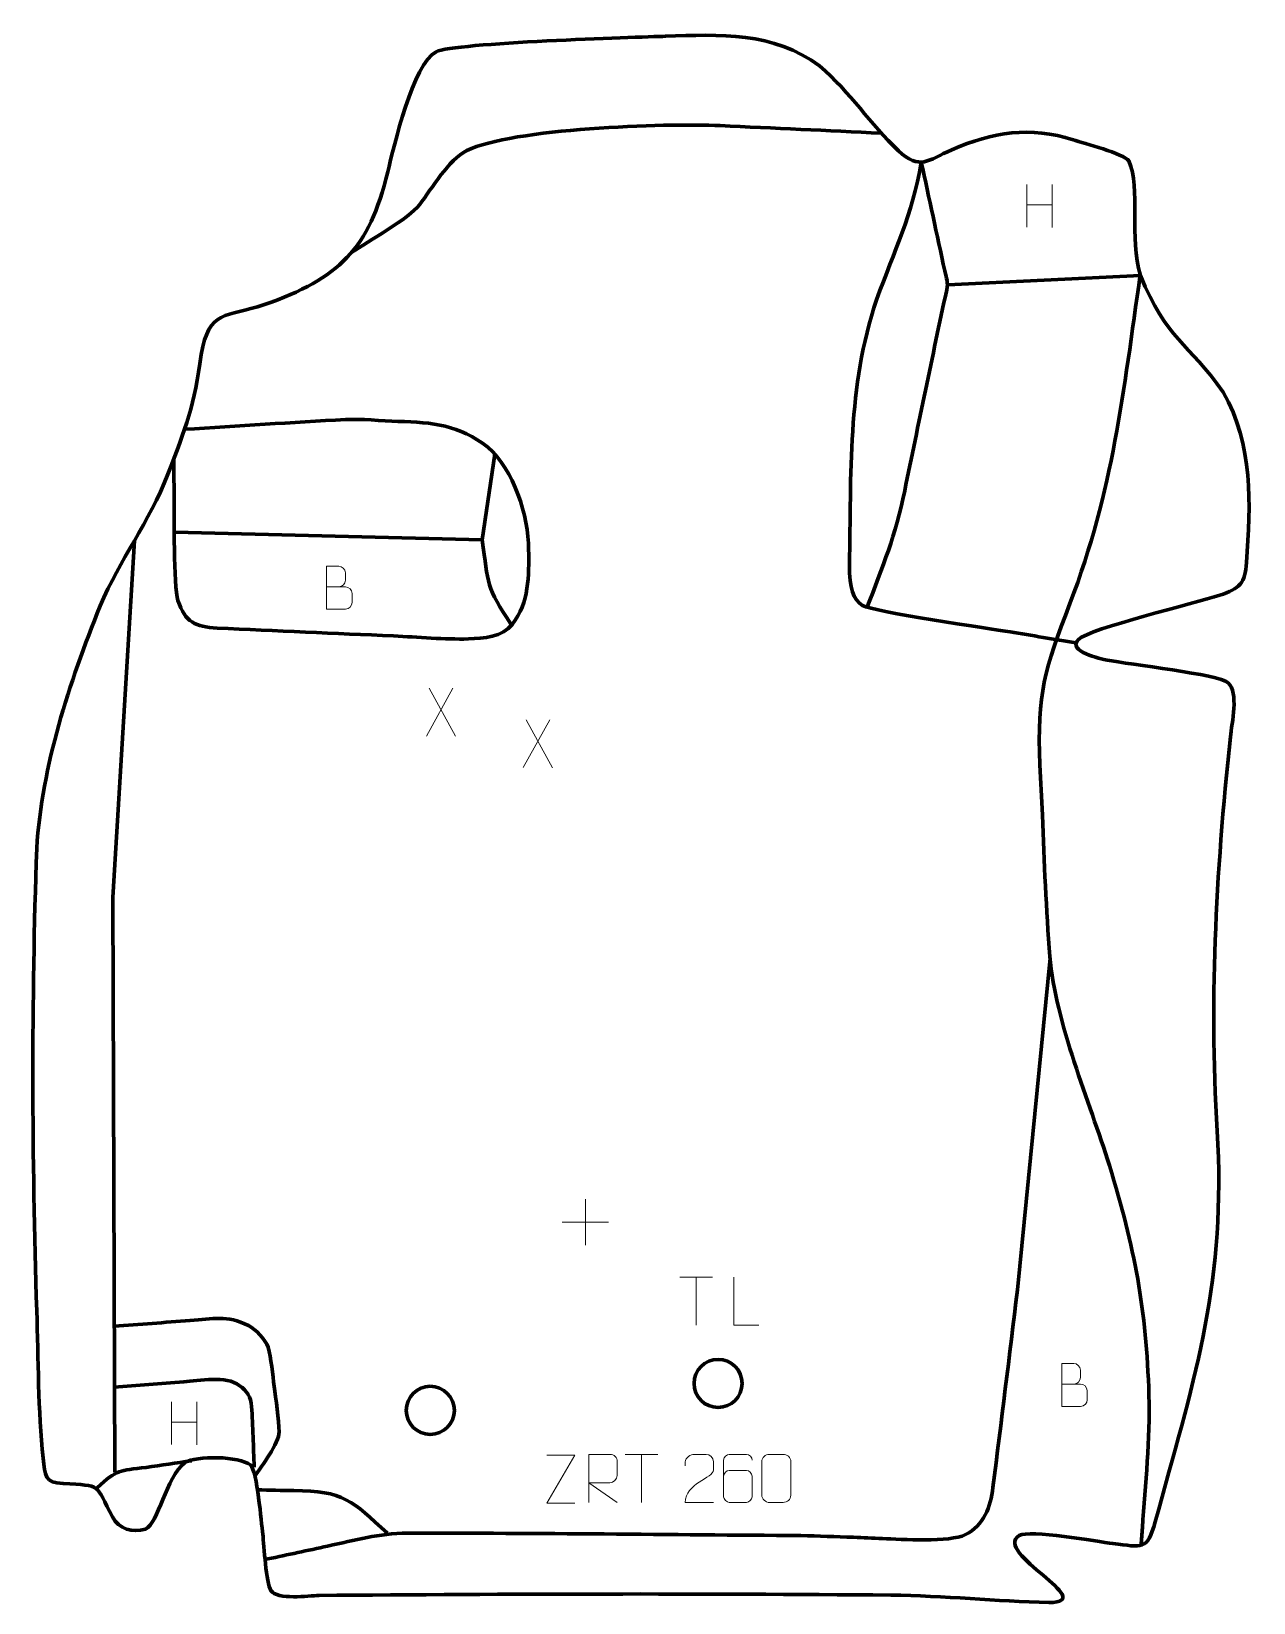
# Model space of a CAD drawing. Header units: millimetres. Extents: x -582 to 53, y -44 to 773.
import ezdxf

# ---------------------------------------------------------------- set-up
doc = ezdxf.new("R2010")
doc.units = ezdxf.units.MM
doc.header["$MEASUREMENT"] = 0
doc.layers.add('layer 2', color=7, linetype='Continuous')
doc.layers.add('layer 3', color=7, linetype='Continuous')

msp = doc.modelspace()

# ---------------------------------------------------------------- linework, layer by layer
at = {"layer": 'layer 2', "color": 142, "lineweight": 200}
for centre in [(-225.5605, 70.0648), (-375.0501, 56.0418)]:
    msp.add_ellipse(centre, major_axis=(0, 12.5), ratio=1, dxfattribs=at)
at = {"layer": 'layer 2', "color": 140, "lineweight": 158}
for points, knots in [([(-415.8806, 657.9693), (-407.3175, 663.4478), (-386.1779, 675.5819), (-380.6145, 682.6541), (-380.6145, 682.6541), (-374.1969, 691.3536), (-365.5702, 705.8753), (-356.0169, 710.842), (-356.0169, 710.842), (-332.8874, 722.2785), (-253.0413, 725.1342), (-224.5104, 723.7915), (-224.5104, 723.7915), (-196.6027, 722.478), (-168.6945, 721.1742), (-140.7865, 719.8676)], [0, 0, 0, 0, 0.2, 0.2, 0.2, 0.2, 0.4, 0.4, 0.4, 0.4, 0.6, 0.6, 0.6, 0.6, 1, 1, 1, 1]), ([(-119.988, 704.8586), (-124.9846, 676.4731), (-133.6396, 659.5866), (-143.2776, 633.312), (-143.2776, 633.312), (-158.4809, 587.8163), (-156.3702, 542.6314), (-157.295, 495.4834), (-157.295, 495.4834), (-157.5369, 483.1496), (-155.2871, 477.4007), (-150.4691, 474.3984), (-150.4691, 474.3984), (-145.2015, 471.116), (-84.4203, 462.4264), (-73.9273, 460.6644), (-73.9273, 460.6644), (-62.4799, 458.7538), (-51.0325, 456.8436), (-39.5849, 454.9343)], [0, 0, 0, 0, 0.16666667, 0.16666667, 0.16666667, 0.16666667, 0.33333333, 0.33333333, 0.33333333, 0.33333333, 0.5, 0.5, 0.5, 0.5, 0.66666667, 0.66666667, 0.66666667, 0.66666667, 1, 1, 1, 1]), ([(-148.2118, 473.0887), (-139.916, 494.9212), (-133.4288, 510.7419), (-128.6301, 533.9903), (-128.6301, 533.9903), (-121.4445, 568.803), (-114.3137, 603.5966), (-106.811, 638.3447), (-106.811, 638.3447), (-105.9079, 642.5273), (-106.8792, 643.9906), (-107.799, 648.2617), (-107.799, 648.2617), (-111.862, 667.1273), (-115.925, 685.993), (-119.988, 704.8586)], [0, 0, 0, 0, 0.2, 0.2, 0.2, 0.2, 0.4, 0.4, 0.4, 0.4, 0.6, 0.6, 0.6, 0.6, 1, 1, 1, 1]), ([(-6.2617, 646.4124), (-15.1403, 584.7592), (-20.2344, 534.5846), (-42.8107, 475.3904), (-42.8107, 475.3904), (-55.9234, 441.0093), (-59.9229, 428.9809), (-58.4234, 391.4746), (-58.4234, 391.4746), (-58.0533, 382.8085), (-57.4898, 374.1469), (-57.0937, 365.4784), (-57.0937, 365.4784), (-56.2025, 340.9011), (-55.1595, 316.4191), (-53.1784, 291.8987), (-53.1784, 291.8987), (-50.2669, 257.1494), (-32.8239, 217.0232), (-22.316, 183.3259), (-22.316, 183.3259), (-9.1378, 140.6139), (-3.1478, 108.6473), (-1.7365, 63.7893), (-1.7365, 63.7893), (-1.0239, 41.1406), (-3.6145, 17.6747), (-5.1691, -5.0225), (-5.1691, -5.0225), (-5.3745, -8.0219), (-5.5833, -11.0208), (-5.796, -14.0197)], [0, 0, 0, 0, 0.11111111, 0.11111111, 0.11111111, 0.11111111, 0.22222222, 0.22222222, 0.22222222, 0.22222222, 0.33333333, 0.33333333, 0.33333333, 0.33333333, 0.44444444, 0.44444444, 0.44444444, 0.44444444, 0.55555556, 0.55555556, 0.55555556, 0.55555556, 0.66666667, 0.66666667, 0.66666667, 0.66666667, 0.77777778, 0.77777778, 0.77777778, 0.77777778, 1, 1, 1, 1]), ([(-502.6944, 565.9441), (-474.9083, 567.6344), (-446.8843, 569.5452), (-419.1136, 570.9974), (-419.1136, 570.9974), (-411.3548, 571.4031), (-400.1465, 570.3454), (-391.8789, 570.067), (-391.8789, 570.067), (-373.5414, 569.4474), (-360.2682, 568.4153), (-345.1111, 556.6105), (-345.1111, 556.6105), (-331.6024, 544.9158), (-324.0734, 520.9221), (-323.9658, 503.3998), (-323.9658, 503.3998), (-323.8483, 489.7079), (-323.5313, 476.0011), (-332.4629, 464.5764), (-332.4629, 464.5764), (-337.6165, 457.9842), (-347.3535, 457.2984), (-355.2852, 456.9877), (-355.2852, 456.9877), (-367.2435, 456.6527), (-381.8214, 457.985), (-394.0779, 458.537), (-394.0779, 458.537), (-424.6106, 459.9136), (-455.2946, 461.1392), (-485.8013, 462.6448), (-485.8013, 462.6448), (-497.2923, 463.3704), (-502.1387, 465.5677), (-506.1597, 476.9185), (-506.1597, 476.9185), (-508.5612, 485.0931), (-507.9534, 520.9391), (-508.1003, 532.4276), (-508.1003, 532.4276), (-508.1773, 538.4476), (-508.2462, 544.4677), (-508.3143, 550.4878)], [0, 0, 0, 0, 0.08333333, 0.08333333, 0.08333333, 0.08333333, 0.16666667, 0.16666667, 0.16666667, 0.16666667, 0.25, 0.25, 0.25, 0.25, 0.33333333, 0.33333333, 0.33333333, 0.33333333, 0.41666667, 0.41666667, 0.41666667, 0.41666667, 0.5, 0.5, 0.5, 0.5, 0.58333333, 0.58333333, 0.58333333, 0.58333333, 0.66666667, 0.66666667, 0.66666667, 0.66666667, 0.75, 0.75, 0.75, 0.75, 0.83333333, 0.83333333, 0.83333333, 0.83333333, 1, 1, 1, 1]), ([(-507.8314, 512.5426), (-507.8314, 512.5426), (-348.1303, 508.5799), (-348.1303, 508.5799), (-348.1303, 508.5799), (-348.1303, 508.5799), (-341.4813, 553.0007), (-341.4813, 553.0007)], [0, 0, 0, 0, 0.33333333, 0.33333333, 0.33333333, 0.33333333, 1, 1, 1, 1]), ([(-538.896, 23.9958), (-538.896, 23.9958), (-539.888, 322.6439), (-539.888, 322.6439), (-539.888, 322.6439), (-539.888, 322.6439), (-528.6791, 508.2294), (-528.6791, 508.2294)], [0, 0, 0, 0, 0.33333333, 0.33333333, 0.33333333, 0.33333333, 1, 1, 1, 1]), ([(-53.1016, 291.0173), (-53.1016, 291.0173), (-70.0537, 118.6833), (-70.0537, 118.6833), (-70.0537, 118.6833), (-74.309, 84.4485), (-78.3936, 50.077), (-82.7771, 15.8763), (-82.7771, 15.8763), (-84.0596, 5.8701), (-87.423, -3.7336), (-97.1107, -8.5551), (-97.1107, -8.5551), (-105.2941, -12.628), (-130.2409, -11.0029), (-140.1435, -10.5732), (-140.1435, -10.5732), (-145.19, -10.3542), (-150.2312, -10.1171), (-155.2795, -9.9304), (-155.2795, -9.9304), (-164.3536, -9.6237), (-173.4276, -9.3171), (-182.5016, -9.0104), (-182.5016, -9.0104), (-250.5732, -8.6304), (-318.868, -7.6527), (-386.9117, -7.8101), (-386.9117, -7.8101), (-402.1066, -7.8453), (-413.6937, -11.3515), (-428.3771, -14.5159), (-428.3771, -14.5159), (-438.7231, -16.7456), (-449.0722, -18.9608), (-459.4186, -21.1882), (-459.4186, -21.1882), (-459.4186, -21.1882), (-460.8965, -21.5064), (-460.8965, -21.5064)], [0, 0, 0, 0, 0.09090909, 0.09090909, 0.09090909, 0.09090909, 0.18181818, 0.18181818, 0.18181818, 0.18181818, 0.27272727, 0.27272727, 0.27272727, 0.27272727, 0.36363636, 0.36363636, 0.36363636, 0.36363636, 0.45454545, 0.45454545, 0.45454545, 0.45454545, 0.54545455, 0.54545455, 0.54545455, 0.54545455, 0.63636364, 0.63636364, 0.63636364, 0.63636364, 0.72727273, 0.72727273, 0.72727273, 0.72727273, 0.81818182, 0.81818182, 0.81818182, 0.81818182, 1, 1, 1, 1]), ([(-466.1634, 21.8064), (-462.706, 27.0655), (-453.5781, 38.9527), (-453.5686, 44.9316), (-453.5686, 44.9316), (-453.5593, 50.7353), (-455.3684, 62.4084), (-456.1422, 68.5185), (-456.1422, 68.5185), (-456.871, 74.2735), (-457.8142, 83.438), (-459.243, 88.9168), (-459.243, 88.9168), (-460.8755, 92.9133), (-465.6664, 98.1974), (-469.5234, 100.128), (-469.5234, 100.128), (-480.7798, 105.7623), (-487.88, 103.6131), (-499.9095, 102.7154), (-499.9095, 102.7154), (-512.988, 101.7394), (-526.0685, 100.781), (-539.1478, 99.8143)], [0, 0, 0, 0, 0.14285714, 0.14285714, 0.14285714, 0.14285714, 0.28571429, 0.28571429, 0.28571429, 0.28571429, 0.42857143, 0.42857143, 0.42857143, 0.42857143, 0.57142857, 0.57142857, 0.57142857, 0.57142857, 0.71428571, 0.71428571, 0.71428571, 0.71428571, 1, 1, 1, 1]), ([(-466.5324, 26.5755), (-466.9361, 36.8774), (-467.1583, 47.8803), (-467.8925, 58.0812), (-467.8925, 58.0812), (-468.2467, 63.0029), (-470.2527, 65.939), (-474.2558, 68.9996), (-474.2558, 68.9996), (-480.9641, 74.1287), (-495.25, 71.5454), (-503.1456, 70.9235), (-503.1456, 70.9235), (-515.2072, 69.9734), (-527.2688, 69.0236), (-539.3304, 68.0736)], [0, 0, 0, 0, 0.2, 0.2, 0.2, 0.2, 0.4, 0.4, 0.4, 0.4, 0.6, 0.6, 0.6, 0.6, 1, 1, 1, 1]), ([(-548.0903, 15.7275), (-537.5922, 25.6301), (-536.6712, 24.5084), (-522.6581, 26.427), (-522.6581, 26.427), (-514.7773, 27.5059), (-506.8819, 28.7208), (-499.0099, 29.8827)], [0, 0, 0, 0, 0.33333333, 0.33333333, 0.33333333, 0.33333333, 1, 1, 1, 1]), ([(-397.3434, -7.8199), (-415.643, 9.1024), (-420.1598, 14.2732), (-446, 14.3601), (-446, 14.3601), (-452.2534, 14.3811), (-458.5663, 14.579), (-464.8229, 14.717)], [0, 0, 0, 0, 0.33333333, 0.33333333, 0.33333333, 0.33333333, 1, 1, 1, 1])]:
    msp.add_open_spline(points, degree=3, knots=knots, dxfattribs=at)
at = {"layer": 'layer 2', "color": 250, "lineweight": 9}
for points in [[(-65.1836, 693.1976), (-65.1836, 693.1976), (-65.1836, 671.0049), (-65.1836, 671.0049)], [(-52.0679, 693.1976), (-52.0679, 693.1976), (-52.0679, 670.8473), (-52.0679, 670.8473)], [(-65.1661, 682.5552), (-65.1661, 682.5552), (-52.0679, 682.5552), (-52.0679, 682.5552)], [(-363.3494, 431.3947), (-363.3494, 431.3947), (-377.09, 406.4989), (-377.09, 406.4989)], [(-375.6354, 431.3947), (-375.6354, 431.3947), (-361.8948, 406.4412), (-361.8948, 406.4412)], [(-313.0184, 414.9979), (-313.0184, 414.9979), (-326.759, 390.1021), (-326.759, 390.1021)], [(-325.3044, 414.9979), (-325.3044, 414.9979), (-311.5638, 390.0444), (-311.5638, 390.0444)], [(-294.4891, 165.8677), (-294.4891, 165.8677), (-294.4891, 141.8898), (-294.4891, 141.8898)], [(-306.478, 153.8787), (-306.478, 153.8787), (-282.5001, 153.8787), (-282.5001, 153.8787)], [(-245.4569, 125.2316), (-245.4569, 125.2316), (-228.4697, 125.2316), (-228.4697, 125.2316)], [(-236.9631, 100.3016), (-236.9631, 100.3016), (-236.9631, 125.2551), (-236.9631, 125.2551)], [(-509.4893, 60.5255), (-509.4893, 60.5255), (-509.4893, 38.3328), (-509.4893, 38.3328)], [(-496.3736, 60.5255), (-496.3736, 60.5255), (-496.3736, 38.1752), (-496.3736, 38.1752)], [(-509.4718, 49.8831), (-509.4718, 49.8831), (-496.3736, 49.8831), (-496.3736, 49.8831)], [(-273.7887, 33.1379), (-273.7887, 33.1379), (-256.8015, 33.1379), (-256.8015, 33.1379)], [(-265.2949, 8.2079), (-265.2949, 8.2079), (-265.2949, 33.1614), (-265.2949, 33.1614)]]:
    msp.add_open_spline(points, degree=3, dxfattribs=at)
at = {"layer": 'layer 2', "color": 140, "lineweight": 158}
for points in [[(-106.2363, 641.0057), (-106.2363, 641.0057), (-6.1064, 645.912), (-6.1064, 645.912)], [(-348.1303, 508.5799), (-344.7616, 485.3347), (-346.2009, 484.2238), (-332.835, 464.1874)]]:
    msp.add_open_spline(points, degree=3, dxfattribs=at)
at = {"layer": 'layer 2', "color": 250, "lineweight": 9}
for points, knots in [([(-428.9264, 484.0788), (-425.6674, 484.0792), (-422.408, 484.0792), (-419.1483, 484.0788), (-419.1483, 484.0788), (-417.379, 484.0633), (-415.6561, 482.5083), (-415.6561, 480.6725), (-415.6561, 480.6725), (-415.6564, 479.6617), (-415.6564, 476.9304), (-415.6561, 475.9193), (-415.6561, 475.9193), (-415.6402, 474.2552), (-417.0215, 472.4514), (-419.1009, 472.4666), (-419.1009, 472.4666), (-422.3609, 472.4669), (-425.6206, 472.4669), (-428.8799, 472.4666), (-428.8799, 472.4666), (-428.8799, 479.917), (-428.8799, 487.3671), (-428.8799, 494.8169), (-428.8799, 494.8169), (-426.7538, 494.8169), (-424.6274, 494.8169), (-422.5009, 494.8169), (-422.5009, 494.8169), (-420.9954, 494.8327), (-419.1174, 493.1215), (-419.1015, 491.3638), (-419.1015, 491.3638), (-419.1019, 489.5132), (-419.1019, 489.3825), (-419.1015, 487.5316), (-419.1015, 487.5316), (-419.0861, 485.681), (-420.747, 484.0633), (-422.5474, 484.0788)], [0, 0, 0, 0, 0.09090909, 0.09090909, 0.09090909, 0.09090909, 0.18181818, 0.18181818, 0.18181818, 0.18181818, 0.27272727, 0.27272727, 0.27272727, 0.27272727, 0.36363636, 0.36363636, 0.36363636, 0.36363636, 0.45454545, 0.45454545, 0.45454545, 0.45454545, 0.54545455, 0.54545455, 0.54545455, 0.54545455, 0.63636364, 0.63636364, 0.63636364, 0.63636364, 0.72727273, 0.72727273, 0.72727273, 0.72727273, 0.81818182, 0.81818182, 0.81818182, 0.81818182, 1, 1, 1, 1]), ([(-204.4673, 100.3015), (-204.4673, 100.3015), (-217.4164, 100.3015), (-217.4164, 100.3015), (-217.4164, 100.3015), (-217.4164, 100.3015), (-217.4164, 125.2551), (-217.4164, 125.2551)], [0, 0, 0, 0, 0.33333333, 0.33333333, 0.33333333, 0.33333333, 1, 1, 1, 1]), ([(-47.1242, 69.7313), (-43.8652, 69.7317), (-40.6058, 69.7317), (-37.3461, 69.7313), (-37.3461, 69.7313), (-35.5768, 69.7158), (-33.8539, 68.1608), (-33.8539, 66.325), (-33.8539, 66.325), (-33.8542, 65.3142), (-33.8542, 62.5829), (-33.8539, 61.5718), (-33.8539, 61.5718), (-33.838, 59.9077), (-35.2193, 58.1039), (-37.2987, 58.1191), (-37.2987, 58.1191), (-40.5587, 58.1194), (-43.8184, 58.1194), (-47.0777, 58.1191), (-47.0777, 58.1191), (-47.0777, 65.5695), (-47.0777, 73.0196), (-47.0777, 80.4694), (-47.0777, 80.4694), (-44.9516, 80.4694), (-42.8252, 80.4694), (-40.6987, 80.4694), (-40.6987, 80.4694), (-39.1932, 80.4852), (-37.3152, 78.774), (-37.2993, 77.0163), (-37.2993, 77.0163), (-37.2997, 75.1657), (-37.2997, 75.035), (-37.2993, 73.1841), (-37.2993, 73.1841), (-37.2839, 71.3335), (-38.9448, 69.7158), (-40.7452, 69.7313)], [0, 0, 0, 0, 0.09090909, 0.09090909, 0.09090909, 0.09090909, 0.18181818, 0.18181818, 0.18181818, 0.18181818, 0.27272727, 0.27272727, 0.27272727, 0.27272727, 0.36363636, 0.36363636, 0.36363636, 0.36363636, 0.45454545, 0.45454545, 0.45454545, 0.45454545, 0.54545455, 0.54545455, 0.54545455, 0.54545455, 0.63636364, 0.63636364, 0.63636364, 0.63636364, 0.72727273, 0.72727273, 0.72727273, 0.72727273, 0.81818182, 0.81818182, 0.81818182, 0.81818182, 1, 1, 1, 1]), ([(-299.912, 7.8213), (-299.912, 7.8213), (-314.531, 7.8213), (-314.531, 7.8213), (-314.531, 7.8213), (-314.531, 7.8213), (-299.8877, 32.7787), (-299.8877, 32.7787), (-299.8877, 32.7787), (-299.8877, 32.7787), (-314.531, 32.7787), (-314.531, 32.7787)], [0, 0, 0, 0, 0.25, 0.25, 0.25, 0.25, 0.5, 0.5, 0.5, 0.5, 1, 1, 1, 1]), ([(-292.6272, 8.2079), (-292.6272, 8.2079), (-292.6272, 33.1614), (-292.6272, 33.1614), (-292.6272, 33.1614), (-289.0324, 33.1614), (-285.4369, 33.1614), (-281.8417, 33.1614), (-281.8417, 33.1614), (-279.5164, 33.1237), (-277.9591, 31.6337), (-277.9632, 29.2673), (-277.9632, 29.2673), (-277.9636, 27.2318), (-277.9636, 24.1724), (-277.9632, 22.1364), (-277.9632, 22.1364), (-277.9697, 20.2609), (-279.782, 18.3191), (-281.7915, 18.3), (-281.7915, 18.3), (-281.7915, 18.3), (-292.6272, 18.3), (-292.6272, 18.3), (-292.6272, 18.3), (-292.6272, 18.3), (-277.9725, 8.2079), (-277.9725, 8.2079)], [0, 0, 0, 0, 0.125, 0.125, 0.125, 0.125, 0.25, 0.25, 0.25, 0.25, 0.375, 0.375, 0.375, 0.375, 0.5, 0.5, 0.5, 0.5, 0.625, 0.625, 0.625, 0.625, 0.75, 0.75, 0.75, 0.75, 1, 1, 1, 1]), ([(-227.9237, 8.1975), (-232.8381, 8.1978), (-237.7525, 8.1978), (-242.6666, 8.1975), (-242.6666, 8.1975), (-242.6666, 18.1298), (-228.0156, 20.771), (-227.9237, 25.0813), (-227.9237, 25.0813), (-227.924, 26.5054), (-227.924, 27.9291), (-227.9237, 29.3524), (-227.9237, 29.3524), (-227.9406, 31.4295), (-230.0634, 33.1543), (-231.7344, 33.1716), (-231.7344, 33.1716), (-233.8076, 33.1712), (-235.8805, 33.1712), (-237.9529, 33.1716), (-237.9529, 33.1716), (-239.775, 33.1881), (-242.5997, 31.396), (-242.6666, 29.3024), (-242.6666, 29.3024), (-242.6666, 29.3024), (-242.6666, 27.2476), (-242.6666, 27.2476)], [0, 0, 0, 0, 0.125, 0.125, 0.125, 0.125, 0.25, 0.25, 0.25, 0.25, 0.375, 0.375, 0.375, 0.375, 0.5, 0.5, 0.5, 0.5, 0.625, 0.625, 0.625, 0.625, 0.75, 0.75, 0.75, 0.75, 1, 1, 1, 1]), ([(-207.8652, 30.2253), (-207.8893, 31.5648), (-209.2455, 33.218), (-210.8174, 33.1837), (-210.8174, 33.1837), (-213.8022, 33.1834), (-216.7874, 33.1834), (-219.7728, 33.1837), (-219.7728, 33.1837), (-220.9919, 33.1986), (-222.7201, 31.761), (-222.7251, 30.2253), (-222.7251, 30.2253), (-222.7248, 23.8648), (-222.7248, 17.504), (-222.7251, 11.1433), (-222.7251, 11.1433), (-222.7204, 9.9804), (-220.9919, 8.2093), (-219.7728, 8.1849), (-219.7728, 8.1849), (-216.7874, 8.1852), (-213.8022, 8.1852), (-210.8174, 8.1849), (-210.8174, 8.1849), (-209.5393, 8.2287), (-207.8696, 9.8432), (-207.8652, 11.1433), (-207.8652, 11.1433), (-207.8652, 14.7266), (-207.8652, 18.3097), (-207.8652, 21.8924), (-207.8652, 21.8924), (-207.9037, 23.3706), (-209.4864, 24.8035), (-210.8174, 24.8015), (-210.8174, 24.8015), (-213.8022, 24.8018), (-216.7874, 24.8018), (-219.7728, 24.8015), (-219.7728, 24.8015), (-221.1023, 24.8065), (-222.7453, 23.2992), (-222.7036, 21.8707)], [0, 0, 0, 0, 0.08333333, 0.08333333, 0.08333333, 0.08333333, 0.16666667, 0.16666667, 0.16666667, 0.16666667, 0.25, 0.25, 0.25, 0.25, 0.33333333, 0.33333333, 0.33333333, 0.33333333, 0.41666667, 0.41666667, 0.41666667, 0.41666667, 0.5, 0.5, 0.5, 0.5, 0.58333333, 0.58333333, 0.58333333, 0.58333333, 0.66666667, 0.66666667, 0.66666667, 0.66666667, 0.75, 0.75, 0.75, 0.75, 0.83333333, 0.83333333, 0.83333333, 0.83333333, 1, 1, 1, 1]), ([(-198.8758, 33.1839), (-196.5097, 33.1839), (-194.1432, 33.1839), (-191.7767, 33.1839), (-191.7767, 33.1839), (-189.7962, 33.2195), (-187.7702, 31.7252), (-187.7431, 29.2831), (-187.7431, 29.2831), (-187.7435, 23.5257), (-187.7435, 17.7679), (-187.7431, 12.0097), (-187.7431, 12.0097), (-187.8852, 9.6821), (-189.5916, 8.1998), (-191.7767, 8.189), (-191.7767, 8.189), (-194.1491, 8.1894), (-196.5215, 8.1894), (-198.8935, 8.189), (-198.8935, 8.189), (-200.852, 8.0834), (-202.8584, 9.9713), (-202.847, 11.9923), (-202.847, 11.9923), (-202.8466, 17.7729), (-202.8466, 23.5532), (-202.847, 29.333), (-202.847, 29.333), (-202.8427, 31.475), (-201.0656, 33.1975), (-198.8758, 33.1839)], [0, 0, 0, 0, 0.11111111, 0.11111111, 0.11111111, 0.11111111, 0.22222222, 0.22222222, 0.22222222, 0.22222222, 0.33333333, 0.33333333, 0.33333333, 0.33333333, 0.44444444, 0.44444444, 0.44444444, 0.44444444, 0.55555556, 0.55555556, 0.55555556, 0.55555556, 0.66666667, 0.66666667, 0.66666667, 0.66666667, 0.77777778, 0.77777778, 0.77777778, 0.77777778, 1, 1, 1, 1])]:
    msp.add_open_spline(points, degree=3, knots=knots, dxfattribs=at)
at = {"layer": 'layer 3', "color": 242, "lineweight": 158}
msp.add_open_spline([(-252.8906, 770.2223), (-224.7733, 771.139), (-196.7632, 772.7373), (-172.9053, 754.7831), (-172.9053, 754.7831), (-156.6044, 740.9997), (-146.7194, 724.5493), (-131.8789, 710.7551), (-131.8789, 710.7551), (-120.74, 700.4015), (-116.5517, 705.6803), (-104.1207, 711.266), (-104.1207, 711.266), (-82.936, 720.4306), (-63.3539, 723.6206), (-41.0519, 716.3968), (-41.0519, 716.3968), (-35.8514, 714.7544), (-14.6097, 709.0882), (-12.2541, 705.4502), (-12.2541, 705.4502), (-5.7485, 690.9106), (-12.2876, 665.4317), (-6.1064, 645.912), (-6.1064, 645.912), (7.1371, 612.4105), (18.9613, 611.121), (36.7567, 585.237), (36.7567, 585.237), (52.5849, 557.8651), (51.0301, 527.1412), (48.9465, 496.7244), (48.9465, 496.7244), (48.2035, 485.8773), (45.3294, 483.1478), (34.9826, 479.6721), (34.9826, 479.6721), (22.5947, 475.6775), (-32.5331, 462.433), (-38.3898, 456.7164), (-38.3898, 456.7164), (-44.6896, 450.5672), (-26.4664, 446.5773), (-23.5241, 445.9944), (-23.5241, 445.9944), (-12.2107, 443.7532), (34.7099, 438.5806), (39.3752, 434.214), (39.3752, 434.214), (44.9483, 428.9977), (41.3612, 413.3557), (40.5312, 406.0231), (40.5312, 406.0231), (32.9663, 334.2946), (29.2142, 266.4823), (34.0981, 194.3427), (34.0981, 194.3427), (37.4463, 118.6595), (20.9646, 69.2992), (1.4994, -1.934), (1.4994, -1.934), (-2.6009, -16.9391), (-5.2312, -14.9639), (-20.4287, -13.1944), (-20.4287, -13.1944), (-28.5246, -12.07), (-63.9274, -5.8242), (-69.1439, -9.0515), (-69.1439, -9.0515), (-83.2103, -17.7542), (-27.2106, -43.6661), (-53.6838, -43.8548), (-53.6838, -43.8548), (-81.2379, -43.2175), (-108.0773, -40.2799), (-135.9154, -39.973), (-135.9154, -39.973), (-234.7566, -39.0625), (-333.9819, -39.3138), (-432.8287, -40.1526), (-432.8287, -40.1526), (-438.2622, -40.3061), (-454.6767, -42.5991), (-457.8411, -37.6157), (-457.8411, -37.6157), (-460.4562, -33.4973), (-461.3458, -14.5835), (-462.0896, -8.2723), (-462.0896, -8.2723), (-462.8062, -2.0556), (-465.0023, 24.2504), (-468.4135, 27.6509), (-468.4135, 27.6509), (-474.1988, 32.258), (-496.7929, 32.7136), (-502.5796, 28.8356), (-502.5796, 28.8356), (-512.2624, 21.2525), (-516.3797, -2.9375), (-522.972, -5.6339), (-522.972, -5.6339), (-529.7499, -7.7727), (-536.6222, -5.6669), (-540.1999, 0.7064), (-540.1999, 0.7064), (-549.2776, 17.8922), (-545.3347, 16.8915), (-565.7788, 17.9733), (-565.7788, 17.9733), (-575.5199, 18.4887), (-574.9441, 22.0863), (-576.0885, 31.2715), (-576.0885, 31.2715), (-578.9167, 55.7693), (-578.5807, 82.9184), (-579.4746, 107.8151), (-579.4746, 107.8151), (-582.0564, 187.1266), (-582.2314, 268.7906), (-579.5162, 348.0939), (-579.5162, 348.0939), (-576.648, 391.821), (-562.7182, 433.6871), (-546.5489, 474.1258), (-546.5489, 474.1258), (-536.3389, 498.2145), (-521.0896, 517.698), (-511.3786, 542.6109), (-511.3786, 542.6109), (-501.832, 566.9627), (-497.6689, 578.558), (-494.0092, 604.7998), (-494.0092, 604.7998), (-489.9798, 628.4735), (-481.3206, 623.9709), (-461.1586, 630.7348), (-461.1586, 630.7348), (-422.463, 644.303), (-406.945, 659.5199), (-397.1649, 699.6839), (-397.1649, 699.6839), (-393.8761, 713.1901), (-384.1492, 755.7984), (-372.0136, 762.1601), (-372.0136, 762.1601), (-363.038, 766.8654), (-267.5678, 769.7524), (-252.8906, 770.2223)], degree=3, knots=[0, 0, 0, 0, 0.02631579, 0.02631579, 0.02631579, 0.02631579, 0.05263158, 0.05263158, 0.05263158, 0.05263158, 0.07894737, 0.07894737, 0.07894737, 0.07894737, 0.10526316, 0.10526316, 0.10526316, 0.10526316, 0.13157895, 0.13157895, 0.13157895, 0.13157895, 0.15789474, 0.15789474, 0.15789474, 0.15789474, 0.18421053, 0.18421053, 0.18421053, 0.18421053, 0.21052632, 0.21052632, 0.21052632, 0.21052632, 0.23684211, 0.23684211, 0.23684211, 0.23684211, 0.26315789, 0.26315789, 0.26315789, 0.26315789, 0.28947368, 0.28947368, 0.28947368, 0.28947368, 0.31578947, 0.31578947, 0.31578947, 0.31578947, 0.34210526, 0.34210526, 0.34210526, 0.34210526, 0.36842105, 0.36842105, 0.36842105, 0.36842105, 0.39473684, 0.39473684, 0.39473684, 0.39473684, 0.42105263, 0.42105263, 0.42105263, 0.42105263, 0.44736842, 0.44736842, 0.44736842, 0.44736842, 0.47368421, 0.47368421, 0.47368421, 0.47368421, 0.5, 0.5, 0.5, 0.5, 0.52631579, 0.52631579, 0.52631579, 0.52631579, 0.55263158, 0.55263158, 0.55263158, 0.55263158, 0.57894737, 0.57894737, 0.57894737, 0.57894737, 0.60526316, 0.60526316, 0.60526316, 0.60526316, 0.63157895, 0.63157895, 0.63157895, 0.63157895, 0.65789474, 0.65789474, 0.65789474, 0.65789474, 0.68421053, 0.68421053, 0.68421053, 0.68421053, 0.71052632, 0.71052632, 0.71052632, 0.71052632, 0.73684211, 0.73684211, 0.73684211, 0.73684211, 0.76315789, 0.76315789, 0.76315789, 0.76315789, 0.78947368, 0.78947368, 0.78947368, 0.78947368, 0.81578947, 0.81578947, 0.81578947, 0.81578947, 0.84210526, 0.84210526, 0.84210526, 0.84210526, 0.86842105, 0.86842105, 0.86842105, 0.86842105, 0.89473684, 0.89473684, 0.89473684, 0.89473684, 0.92105263, 0.92105263, 0.92105263, 0.92105263, 0.94736842, 0.94736842, 0.94736842, 0.94736842, 1, 1, 1, 1], dxfattribs=at)

doc.saveas('drawing.dxf')
